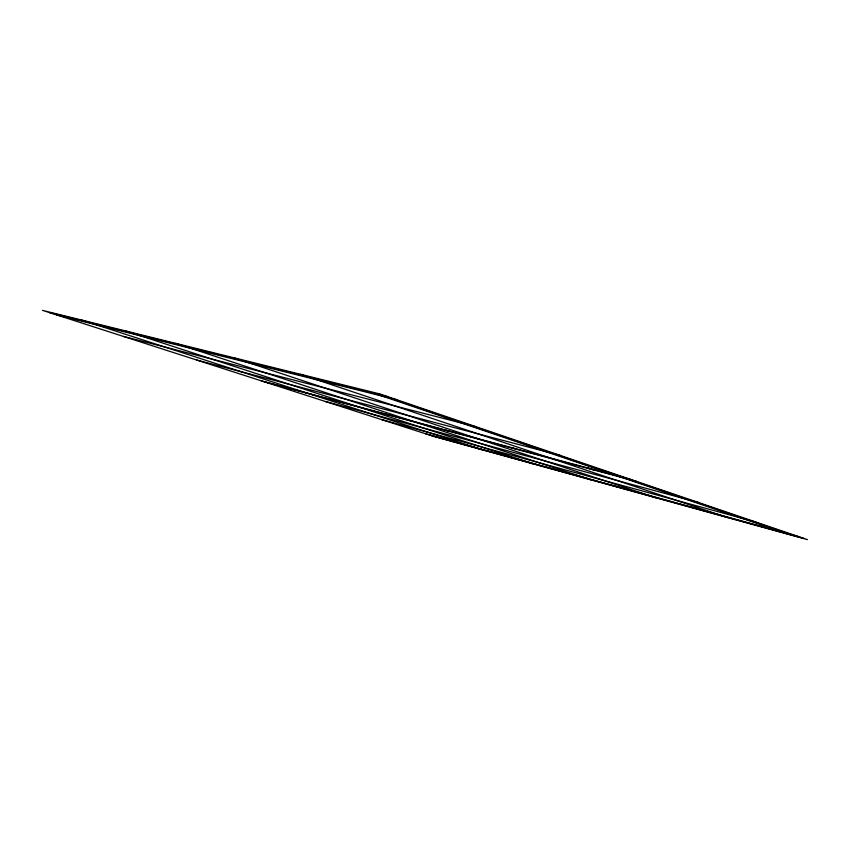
<?xml version="1.0" encoding="UTF-8"?>
<svg xmlns="http://www.w3.org/2000/svg" width="850" height="850" viewBox="0 0 850 850"><rect width="100%" height="100%" fill="white"/><g stroke="black" fill="none" stroke-linecap="round" stroke-linejoin="round"><path stroke-width="1.27" d="M49.544 312.619L388.322 396.844M56.536 314.872L396.844 399.755M123.356 336.398L476.489 426.881M196.839 360.071L560.362 455.451M261.216 380.811L630.87 479.474M263.893 381.671L636.607 481.429M325.348 401.476L698.487 502.509M381.873 419.677L756.022 522.112M425.616 433.776L799.298 536.86M429.834 435.126L803.42 538.263M81.409 319.993L481.759 449.671M283.252 386.697L288.649 388.439M125.407 330.894L534.161 464.142M330.916 399.415L336.43 401.2M384.094 413.61L389.704 415.438M443.796 429.547L449.48 431.418M175.599 343.336L591.951 480.101M233.357 357.648L656.009 497.803M511.296 447.557L517.034 449.469M300.549 374.297L727.409 517.523M588.221 468.095L593.969 470.039M381.183 395.069L796.365 536.308M374.138 393.316L789.384 534.384M379.695 393.911L42.5 310.356L434.021 436.486L807.5 539.644L379.695 393.911"/></g></svg>
